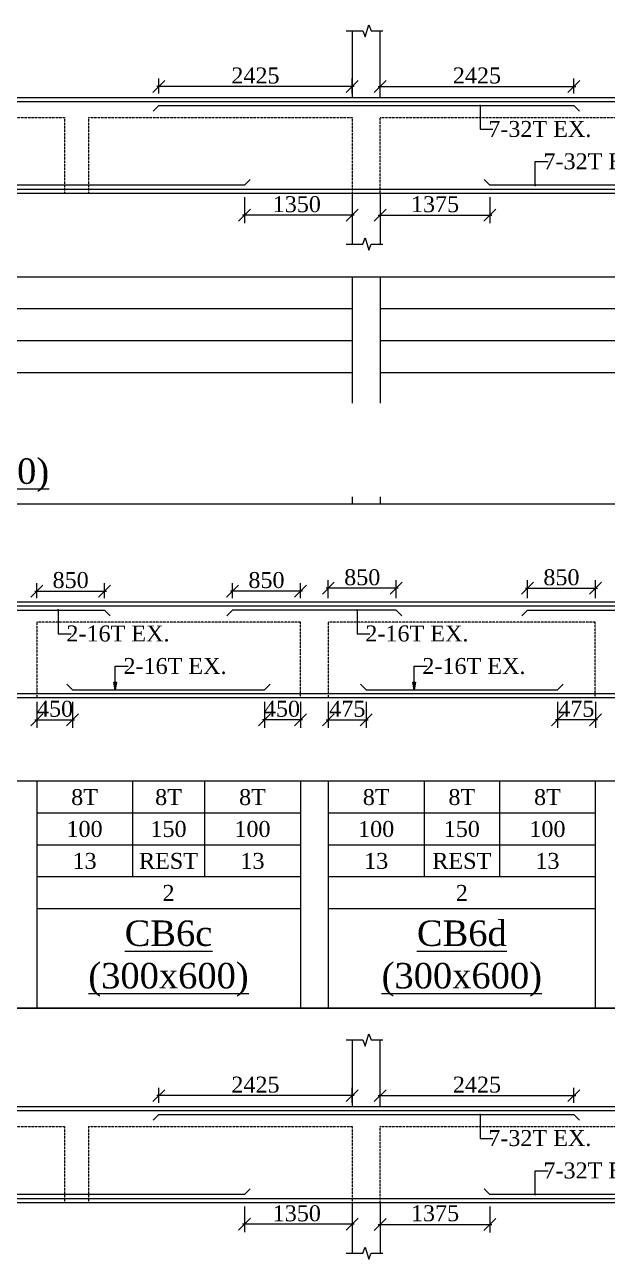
# Model space of a CAD drawing. Header units: inches. Extents: x 11017527 to 11245450, y -2821070 to -2693013.
# Drawn here: x 11196459 to 11203759, y -2753710 to -2738236 of the extents above; entities that cross this region are included whole.
import ezdxf
from ezdxf.enums import TextEntityAlignment as Align

# ---------------------------------------------------------------- set-up
doc = ezdxf.new("R2010")
doc.units = ezdxf.units.IN
doc.header["$LTSCALE"] = 0.5
doc.header["$MEASUREMENT"] = 0
doc.linetypes.add('HIDDEN', pattern=[9.525, 6.35, -3.175])
doc.layers.get('0').update_dxf_attribs({"lineweight": 0})
for name, color, linetype, lineweight in [('S-CUT OUT LINE', 9, 'Continuous', 9), ('S-DIM L.S.', 4, 'Continuous', 9), ('S-L.S.SECTION', 5, 'Continuous', 9), ('S-L.S.SLAB LINE', 8, 'HIDDEN', 5), ('S-L.S.STEEL', 6, 'Continuous', 15), ('S-SECTION MARK', 7, 'Continuous', 0), ('S-SHEET', 251, 'Continuous', 0), ('S-TEXT', 7, 'Continuous', 0), ('S-TEXT L.S. BEAM NO.', 30, 'Continuous', 5), ('S-TEXT. L.S.', 7, 'Continuous', 13)]:
    doc.layers.add(name, color=color, linetype=linetype, lineweight=lineweight)
doc.styles.add('135', font='arial.ttf', dxfattribs={"width": 0.8, "height": 135})
doc.styles.get("Standard").update_dxf_attribs({"font": 'times.ttf'})
doc.styles.add('TEXT', font='times.ttf')
doc.dimstyles.new('75', dxfattribs={"dimtxt": 135, "dimasz": 90, "dimexe": 0.1, "dimexo": 0.03, "dimgap": 0.09, "dimtad": 1, "dimdec": 0, "dimzin": 0, "dimdsep": 46, "dimtxsty": '135', "dimblk": 'ARCHTICK', "dimcen": 0.09, "dimclrd": 256, "dimclre": 256, "dimclrt": 256, "dimadec": 0, "dimazin": 0, "dimtfac": 1, "dimtdec": 0, "dimtofl": 0, "dimtmove": 1, "dimatfit": 3, "dimldrblk": 'DOTSMALL', "dimfxl": 1, "dimtolj": 1, "dimtzin": 0, "dimlwd": -1, "dimlwe": -1, "dimarcsym": 0})
doc.dimstyles.new('SETU_1', dxfattribs={"dimtxt": 200, "dimasz": 150, "dimexe": 100, "dimexo": 50, "dimgap": 35, "dimtad": 1, "dimdec": 0, "dimzin": 0, "dimdsep": 46, "dimtxsty": 'Standard', "dimblk": 'OBLIQUE', "dimcen": 150, "dimdle": 25, "dimclrd": 4, "dimclre": 7, "dimclrt": 256, "dimadec": 0, "dimazin": 0, "dimtfac": 1, "dimtdec": 0, "dimtofl": 0, "dimtmove": 1, "dimatfit": 3, "dimfxl": 1, "dimtolj": 1, "dimtzin": 0, "dimlwd": -1, "dimlwe": 5, "dimarcsym": 1})

# ---------------------------------------------------------------- blocks, each defined once
blk = doc.blocks.new('_Oblique')
at = {"color": 0, "linetype": 'ByBlock', "lineweight": -2}
blk.add_line((-0.5, -0.5), (0.5, 0.5), dxfattribs=at)
blk = doc.blocks.new('*D246')
at = {"layer": 'S-DIM L.S.', "color": 7, "transparency": 16777216}
blk.add_line((11200888, -2739011), (11203363, -2739011), dxfattribs=at)
at = {"layer": 'S-DIM L.S.', "color": 7, "lineweight": 5, "transparency": 16777216}
for p, q in [((11200913, -2739099), (11200913, -2738911)), ((11203338, -2739099), (11203338, -2738911))]:
    blk.add_line(p, q, dxfattribs=at)
at = {"layer": 'S-DIM L.S.', "color": 7, "transparency": 16777216, "xscale": 150, "yscale": 150, "zscale": 150, "rotation": 180}
blk.add_blockref('_Oblique', (11200913, -2739011), dxfattribs=at)
at = {"layer": 'S-DIM L.S.', "color": 7, "transparency": 16777216, "xscale": 150, "yscale": 150, "zscale": 150}
blk.add_blockref('_Oblique', (11203338, -2739011), dxfattribs=at)
at = {"layer": 'S-DIM L.S.', "transparency": 16777216, "insert": (11202125, -2738874), "char_height": 200, "attachment_point": 5, "style": 'TEXT'}
blk.add_mtext('\\A1;2425', dxfattribs=at)
blk = doc.blocks.new('*D247')
at = {"layer": 'S-DIM L.S.', "color": 7, "lineweight": 5, "transparency": 16777216}
for p, q in [((11200913, -2740399), (11200913, -2740724)), ((11202288, -2740399), (11202288, -2740724))]:
    blk.add_line(p, q, dxfattribs=at)
at = {"layer": 'S-DIM L.S.', "color": 7, "transparency": 16777216}
blk.add_line((11200888, -2740624), (11202313, -2740624), dxfattribs=at)
at = {"layer": 'S-DIM L.S.', "color": 7, "transparency": 16777216, "xscale": 150, "yscale": 150, "zscale": 150, "rotation": 180}
blk.add_blockref('_Oblique', (11200913, -2740624), dxfattribs=at)
at = {"layer": 'S-DIM L.S.', "color": 7, "transparency": 16777216, "xscale": 150, "yscale": 150, "zscale": 150}
blk.add_blockref('_Oblique', (11202288, -2740624), dxfattribs=at)
at = {"layer": 'S-DIM L.S.', "transparency": 16777216, "insert": (11201600, -2740487), "char_height": 200, "attachment_point": 5, "style": 'TEXT'}
blk.add_mtext('\\A1;1375', dxfattribs=at)
blk = doc.blocks.new('*D248')
at = {"layer": 'S-DIM L.S.', "color": 7, "transparency": 16777216}
blk.add_line((11200588, -2739011), (11198113, -2739011), dxfattribs=at)
at = {"layer": 'S-DIM L.S.', "color": 7, "lineweight": 5, "transparency": 16777216}
for p, q in [((11198138, -2739099), (11198138, -2738911)), ((11200563, -2739099), (11200563, -2738911))]:
    blk.add_line(p, q, dxfattribs=at)
at = {"layer": 'S-DIM L.S.', "color": 7, "transparency": 16777216, "xscale": 150, "yscale": 150, "zscale": 150, "rotation": 180}
blk.add_blockref('_Oblique', (11198138, -2739011), dxfattribs=at)
at = {"layer": 'S-DIM L.S.', "color": 7, "transparency": 16777216, "xscale": 150, "yscale": 150, "zscale": 150}
blk.add_blockref('_Oblique', (11200563, -2739011), dxfattribs=at)
at = {"layer": 'S-DIM L.S.', "transparency": 16777216, "insert": (11199350, -2738874), "char_height": 200, "attachment_point": 5, "style": 'TEXT'}
blk.add_mtext('\\A1;2425', dxfattribs=at)
blk = doc.blocks.new('*D249')
at = {"layer": 'S-DIM L.S.', "color": 7, "lineweight": 5, "transparency": 16777216}
for p, q in [((11199213, -2740399), (11199213, -2740724)), ((11200563, -2740399), (11200563, -2740724))]:
    blk.add_line(p, q, dxfattribs=at)
at = {"layer": 'S-DIM L.S.', "color": 7, "transparency": 16777216}
blk.add_line((11200588, -2740624), (11199188, -2740624), dxfattribs=at)
at = {"layer": 'S-DIM L.S.', "color": 7, "transparency": 16777216, "xscale": 150, "yscale": 150, "zscale": 150, "rotation": 180}
blk.add_blockref('_Oblique', (11199213, -2740624), dxfattribs=at)
at = {"layer": 'S-DIM L.S.', "color": 7, "transparency": 16777216, "xscale": 150, "yscale": 150, "zscale": 150}
blk.add_blockref('_Oblique', (11200563, -2740624), dxfattribs=at)
at = {"layer": 'S-DIM L.S.', "transparency": 16777216, "insert": (11199868, -2740487), "char_height": 200, "attachment_point": 5, "style": 'TEXT'}
blk.add_mtext('\\A1;1350', dxfattribs=at)
blk = doc.blocks.new('_ArchTick')
at = {"color": 0, "linetype": 'ByBlock', "const_width": 0.15}
blk.add_lwpolyline([(-0.5, -0.5), (0.5, 0.5)], dxfattribs=at)
blk = doc.blocks.new('*D293')
at = {"layer": 'S-DIM L.S.', "color": 7, "lineweight": 5, "transparency": 16777216}
for p, q in [((11203133, -2746723), (11203133, -2747048)), ((11203609, -2746723), (11203609, -2747048))]:
    blk.add_line(p, q, dxfattribs=at)
at = {"layer": 'S-DIM L.S.', "color": 7, "transparency": 16777216}
blk.add_line((11203634, -2746948), (11203108, -2746948), dxfattribs=at)
at = {"layer": 'S-DIM L.S.', "color": 7, "transparency": 16777216, "xscale": 150, "yscale": 150, "zscale": 150, "rotation": 180}
blk.add_blockref('_Oblique', (11203133, -2746948), dxfattribs=at)
at = {"layer": 'S-DIM L.S.', "color": 7, "transparency": 16777216, "xscale": 150, "yscale": 150, "zscale": 150}
blk.add_blockref('_Oblique', (11203609, -2746948), dxfattribs=at)
at = {"layer": 'S-DIM L.S.', "transparency": 16777216, "insert": (11203370, -2746811), "char_height": 200, "attachment_point": 5, "style": 'TEXT'}
blk.add_mtext('\\A1;475', dxfattribs=at)
blk = doc.blocks.new('*D294')
at = {"layer": 'S-DIM L.S.', "color": 7, "lineweight": 5, "transparency": 16777216}
for p, q in [((11202759, -2745423), (11202759, -2745200)), ((11203609, -2745423), (11203609, -2745200))]:
    blk.add_line(p, q, dxfattribs=at)
at = {"layer": 'S-DIM L.S.', "color": 7, "transparency": 16777216}
blk.add_line((11202734, -2745300), (11203634, -2745300), dxfattribs=at)
at = {"layer": 'S-DIM L.S.', "color": 7, "transparency": 16777216, "xscale": 150, "yscale": 150, "zscale": 150, "rotation": 180}
blk.add_blockref('_Oblique', (11202759, -2745300), dxfattribs=at)
at = {"layer": 'S-DIM L.S.', "color": 7, "transparency": 16777216, "xscale": 150, "yscale": 150, "zscale": 150}
blk.add_blockref('_Oblique', (11203609, -2745300), dxfattribs=at)
at = {"layer": 'S-DIM L.S.', "transparency": 16777216, "insert": (11203184, -2745163), "char_height": 200, "attachment_point": 5, "style": 'TEXT'}
blk.add_mtext('\\A1;850', dxfattribs=at)
blk = doc.blocks.new('*D295')
at = {"layer": 'S-DIM L.S.', "color": 7, "lineweight": 5, "transparency": 16777216}
for p, q in [((11199063, -2745423), (11199063, -2745235)), ((11199913, -2745423), (11199913, -2745235))]:
    blk.add_line(p, q, dxfattribs=at)
at = {"layer": 'S-DIM L.S.', "color": 7, "transparency": 16777216}
blk.add_line((11199938, -2745335), (11199038, -2745335), dxfattribs=at)
at = {"layer": 'S-DIM L.S.', "color": 7, "transparency": 16777216, "xscale": 150, "yscale": 150, "zscale": 150, "rotation": 180}
blk.add_blockref('_Oblique', (11199063, -2745335), dxfattribs=at)
at = {"layer": 'S-DIM L.S.', "color": 7, "transparency": 16777216, "xscale": 150, "yscale": 150, "zscale": 150}
blk.add_blockref('_Oblique', (11199913, -2745335), dxfattribs=at)
at = {"layer": 'S-DIM L.S.', "transparency": 16777216, "insert": (11199488, -2745198), "char_height": 200, "attachment_point": 5, "style": 'TEXT'}
blk.add_mtext('\\A1;850', dxfattribs=at)
blk = doc.blocks.new('*D296')
at = {"layer": 'S-DIM L.S.', "color": 7, "lineweight": 5, "transparency": 16777216}
for p, q in [((11199463, -2746723), (11199463, -2747048)), ((11199913, -2746723), (11199913, -2747048))]:
    blk.add_line(p, q, dxfattribs=at)
at = {"layer": 'S-DIM L.S.', "color": 7, "transparency": 16777216}
blk.add_line((11199938, -2746948), (11199438, -2746948), dxfattribs=at)
at = {"layer": 'S-DIM L.S.', "color": 7, "transparency": 16777216, "xscale": 150, "yscale": 150, "zscale": 150, "rotation": 180}
blk.add_blockref('_Oblique', (11199463, -2746948), dxfattribs=at)
at = {"layer": 'S-DIM L.S.', "color": 7, "transparency": 16777216, "xscale": 150, "yscale": 150, "zscale": 150}
blk.add_blockref('_Oblique', (11199913, -2746948), dxfattribs=at)
at = {"layer": 'S-DIM L.S.', "transparency": 16777216, "insert": (11199682, -2746811), "char_height": 200, "attachment_point": 5, "style": 'TEXT'}
blk.add_mtext('\\A1;450', dxfattribs=at)
blk = doc.blocks.new('*D299')
at = {"layer": 'S-DIM L.S.', "color": 7, "lineweight": 5, "transparency": 16777216}
for p, q in [((11200263, -2746723), (11200263, -2747048)), ((11200738, -2746723), (11200738, -2747048))]:
    blk.add_line(p, q, dxfattribs=at)
at = {"layer": 'S-DIM L.S.', "color": 7, "transparency": 16777216}
blk.add_line((11200238, -2746948), (11200763, -2746948), dxfattribs=at)
at = {"layer": 'S-DIM L.S.', "color": 7, "transparency": 16777216, "xscale": 150, "yscale": 150, "zscale": 150, "rotation": 180}
blk.add_blockref('_Oblique', (11200263, -2746948), dxfattribs=at)
at = {"layer": 'S-DIM L.S.', "color": 7, "transparency": 16777216, "xscale": 150, "yscale": 150, "zscale": 150}
blk.add_blockref('_Oblique', (11200738, -2746948), dxfattribs=at)
at = {"layer": 'S-DIM L.S.', "transparency": 16777216, "insert": (11200501, -2746811), "char_height": 200, "attachment_point": 5, "style": 'TEXT'}
blk.add_mtext('\\A1;475', dxfattribs=at)
blk = doc.blocks.new('*D300')
at = {"layer": 'S-DIM L.S.', "color": 7, "lineweight": 5, "transparency": 16777216}
for p, q in [((11200263, -2745423), (11200263, -2745200)), ((11201113, -2745423), (11201113, -2745200))]:
    blk.add_line(p, q, dxfattribs=at)
at = {"layer": 'S-DIM L.S.', "color": 7, "transparency": 16777216}
blk.add_line((11201138, -2745300), (11200238, -2745300), dxfattribs=at)
at = {"layer": 'S-DIM L.S.', "color": 7, "transparency": 16777216, "xscale": 150, "yscale": 150, "zscale": 150}
for p, rotation in [((11200263, -2745300), 179.9999993160394), ((11201113, -2745300), 359.9999993160394)]:
    blk.add_blockref('_Oblique', p, dxfattribs=dict(at, rotation=rotation))
at = {"layer": 'S-DIM L.S.', "transparency": 16777216, "insert": (11200688, -2745163), "char_height": 200, "attachment_point": 5, "rotation": 360, "style": 'TEXT'}
blk.add_mtext('\\A1;850', dxfattribs=at)
blk = doc.blocks.new('*D301')
at = {"layer": 'S-DIM L.S.', "color": 7, "lineweight": 5, "transparency": 16777216}
for p, q in [((11196609, -2745423), (11196609, -2745235)), ((11197459, -2745423), (11197459, -2745235))]:
    blk.add_line(p, q, dxfattribs=at)
at = {"layer": 'S-DIM L.S.', "color": 7, "transparency": 16777216}
blk.add_line((11196584, -2745335), (11197484, -2745335), dxfattribs=at)
at = {"layer": 'S-DIM L.S.', "color": 7, "transparency": 16777216, "xscale": 150, "yscale": 150, "zscale": 150, "rotation": 180}
blk.add_blockref('_Oblique', (11196609, -2745335), dxfattribs=at)
at = {"layer": 'S-DIM L.S.', "color": 7, "transparency": 16777216, "xscale": 150, "yscale": 150, "zscale": 150}
blk.add_blockref('_Oblique', (11197459, -2745335), dxfattribs=at)
at = {"layer": 'S-DIM L.S.', "transparency": 16777216, "insert": (11197034, -2745198), "char_height": 200, "attachment_point": 5, "style": 'TEXT'}
blk.add_mtext('\\A1;850', dxfattribs=at)
blk = doc.blocks.new('*D302')
at = {"layer": 'S-DIM L.S.', "color": 7, "lineweight": 5, "transparency": 16777216}
for p, q in [((11196609, -2746723), (11196609, -2747048)), ((11197059, -2746723), (11197059, -2747048))]:
    blk.add_line(p, q, dxfattribs=at)
at = {"layer": 'S-DIM L.S.', "color": 7, "transparency": 16777216}
blk.add_line((11196584, -2746948), (11197084, -2746948), dxfattribs=at)
at = {"layer": 'S-DIM L.S.', "color": 7, "transparency": 16777216, "xscale": 150, "yscale": 150, "zscale": 150, "rotation": 180}
blk.add_blockref('_Oblique', (11196609, -2746948), dxfattribs=at)
at = {"layer": 'S-DIM L.S.', "color": 7, "transparency": 16777216, "xscale": 150, "yscale": 150, "zscale": 150}
blk.add_blockref('_Oblique', (11197059, -2746948), dxfattribs=at)
at = {"layer": 'S-DIM L.S.', "transparency": 16777216, "insert": (11196839, -2746811), "char_height": 200, "attachment_point": 5, "style": 'TEXT'}
blk.add_mtext('\\A1;450', dxfattribs=at)
blk = doc.blocks.new('*D281')
at = {"layer": 'S-DIM L.S.', "color": 7, "lineweight": 5, "transparency": 16777216}
for p, q in [((11200913, -2751747), (11200913, -2751559)), ((11203338, -2751747), (11203338, -2751559))]:
    blk.add_line(p, q, dxfattribs=at)
at = {"layer": 'S-DIM L.S.', "color": 7, "transparency": 16777216}
blk.add_line((11200888, -2751659), (11203363, -2751659), dxfattribs=at)
at = {"layer": 'S-DIM L.S.', "color": 7, "transparency": 16777216, "xscale": 150, "yscale": 150, "zscale": 150, "rotation": 180}
blk.add_blockref('_Oblique', (11200913, -2751659), dxfattribs=at)
at = {"layer": 'S-DIM L.S.', "color": 7, "transparency": 16777216, "xscale": 150, "yscale": 150, "zscale": 150}
blk.add_blockref('_Oblique', (11203338, -2751659), dxfattribs=at)
at = {"layer": 'S-DIM L.S.', "transparency": 16777216, "insert": (11202125, -2751522), "char_height": 200, "attachment_point": 5, "style": 'TEXT'}
blk.add_mtext('\\A1;2425', dxfattribs=at)
blk = doc.blocks.new('*D282')
at = {"layer": 'S-DIM L.S.', "color": 7, "lineweight": 5, "transparency": 16777216}
for p, q in [((11200913, -2753047), (11200913, -2753372)), ((11202288, -2753047), (11202288, -2753372))]:
    blk.add_line(p, q, dxfattribs=at)
at = {"layer": 'S-DIM L.S.', "color": 7, "transparency": 16777216}
blk.add_line((11200888, -2753272), (11202313, -2753272), dxfattribs=at)
at = {"layer": 'S-DIM L.S.', "color": 7, "transparency": 16777216, "xscale": 150, "yscale": 150, "zscale": 150, "rotation": 180}
blk.add_blockref('_Oblique', (11200913, -2753272), dxfattribs=at)
at = {"layer": 'S-DIM L.S.', "color": 7, "transparency": 16777216, "xscale": 150, "yscale": 150, "zscale": 150}
blk.add_blockref('_Oblique', (11202288, -2753272), dxfattribs=at)
at = {"layer": 'S-DIM L.S.', "transparency": 16777216, "insert": (11201600, -2753134), "char_height": 200, "attachment_point": 5, "style": 'TEXT'}
blk.add_mtext('\\A1;1375', dxfattribs=at)
blk = doc.blocks.new('*D283')
at = {"layer": 'S-DIM L.S.', "color": 7, "lineweight": 5, "transparency": 16777216}
for p, q in [((11198138, -2751747), (11198138, -2751559)), ((11200563, -2751747), (11200563, -2751559))]:
    blk.add_line(p, q, dxfattribs=at)
at = {"layer": 'S-DIM L.S.', "color": 7, "transparency": 16777216}
blk.add_line((11200588, -2751659), (11198113, -2751659), dxfattribs=at)
at = {"layer": 'S-DIM L.S.', "color": 7, "transparency": 16777216, "xscale": 150, "yscale": 150, "zscale": 150, "rotation": 180}
blk.add_blockref('_Oblique', (11198138, -2751659), dxfattribs=at)
at = {"layer": 'S-DIM L.S.', "color": 7, "transparency": 16777216, "xscale": 150, "yscale": 150, "zscale": 150}
blk.add_blockref('_Oblique', (11200563, -2751659), dxfattribs=at)
at = {"layer": 'S-DIM L.S.', "transparency": 16777216, "insert": (11199350, -2751522), "char_height": 200, "attachment_point": 5, "style": 'TEXT'}
blk.add_mtext('\\A1;2425', dxfattribs=at)
blk = doc.blocks.new('*D284')
at = {"layer": 'S-DIM L.S.', "color": 7, "lineweight": 5, "transparency": 16777216}
for p, q in [((11199213, -2753047), (11199213, -2753371)), ((11200563, -2753047), (11200563, -2753371))]:
    blk.add_line(p, q, dxfattribs=at)
at = {"layer": 'S-DIM L.S.', "color": 7, "transparency": 16777216}
blk.add_line((11200588, -2753271), (11199188, -2753271), dxfattribs=at)
at = {"layer": 'S-DIM L.S.', "color": 7, "transparency": 16777216, "xscale": 150, "yscale": 150, "zscale": 150, "rotation": 180}
blk.add_blockref('_Oblique', (11199213, -2753271), dxfattribs=at)
at = {"layer": 'S-DIM L.S.', "color": 7, "transparency": 16777216, "xscale": 150, "yscale": 150, "zscale": 150}
blk.add_blockref('_Oblique', (11200563, -2753271), dxfattribs=at)
at = {"layer": 'S-DIM L.S.', "transparency": 16777216, "insert": (11199868, -2753135), "char_height": 200, "attachment_point": 5, "style": 'TEXT'}
blk.add_mtext('\\A1;1350', dxfattribs=at)

msp = doc.modelspace()

# ---------------------------------------------------------------- linework, layer by layer
at = {"layer": 'S-CUT OUT LINE'}
for points, elevation in [([(11200487.535, -2738312.869), (11200695.193, -2738312.869), (11200723.163, -2738389.717), (11200769.84, -2738236.021), (11200797.811, -2738312.869), (11200945.054, -2738312.869)], -0.028), ([(11200487.535, -2740985.638), (11200695.193, -2740985.638), (11200723.163, -2740908.79), (11200769.84, -2741062.486), (11200797.811, -2740985.638), (11200945.054, -2740985.638)], -0.028), ([(11200487.535, -2750960.389), (11200695.193, -2750960.389), (11200723.163, -2751037.237), (11200769.84, -2750883.541), (11200797.811, -2750960.389), (11200945.054, -2750960.389)], -0.025), ([(11200487.535, -2753633.158), (11200695.193, -2753633.158), (11200723.163, -2753556.311), (11200769.84, -2753710.006), (11200797.811, -2753633.158), (11200945.054, -2753633.158)], -0.025)]:
    msp.add_lwpolyline(points, dxfattribs=dict(at, elevation=elevation))
at = {"layer": 'S-L.S.SECTION', "color": 1}
for p, q in [((11200562.535, -2738312.869, -0.005), (11200562.535, -2739149.254, -0.005)), ((11200912.535, -2739149.254, -0.033), (11200912.535, -2738312.869, -0.033)), ((11200562.535, -2740349.254, -0.005), (11200562.535, -2740985.638, -0.005)), ((11200912.535, -2740349.254, -0.033), (11200912.535, -2740985.638, -0.033)), ((11200562.535, -2750960.389, -0.002), (11200562.535, -2751796.774, -0.002)), ((11200912.535, -2751796.774, -0.03), (11200912.535, -2750960.389, -0.03)), ((11200562.535, -2752996.774, -0.002), (11200562.535, -2753633.158, -0.002)), ((11200912.535, -2752996.774, -0.03), (11200912.535, -2753633.158, -0.03))]:
    msp.add_line(p, q, dxfattribs=at)
at = {"layer": 'S-L.S.SECTION', "color": 5}
for p, q in [((11190008.535, -2739149.249, -0.016), (11211508.535, -2739149.249, -0.017)), ((11190008.535, -2740349.249, -0.016), (11211508.535, -2740349.249, -0.017)), ((11210208.535, -2745473.009, -0.033), (11190008.535, -2745473.009, -0.017)), ((11209908.53, -2746673.009, -0.033), (11190308.535, -2746673.009, -0.017)), ((11190008.535, -2751796.769, -0.013), (11211508.535, -2751796.769, -0.014)), ((11190008.535, -2752996.769, -0.013), (11211508.535, -2752996.769, -0.014))]:
    msp.add_line(p, q, dxfattribs=at)
at = {"layer": 'S-L.S.SLAB LINE', "linetype": 'HIDDEN', "ltscale": 0.8}
for p, q in [((11194248.225, -2739399.253, -0.024), (11196958.536, -2739399.254, -0.021)), ((11196958.536, -2739399.254), (11196958.536, -2740349.249)), ((11197258.536, -2739399.255, -0.021), (11200562.535, -2739399.257, -0.016)), ((11197258.536, -2739399.255), (11197258.536, -2740349.249)), ((11200562.535, -2739399.257, -0.022), (11200562.535, -2740349.254, -0.022)), ((11200912.535, -2739399.257, -0.016), (11204258.534, -2739399.259, -0.012)), ((11200912.535, -2740349.254, -0.033), (11200912.535, -2739399.257, -0.033)), ((11199912.535, -2745723.01, -0.03), (11196608.536, -2745723.011, -0.019)), ((11196608.536, -2745723.011, -0.005), (11196608.536, -2746672.961, -0.005)), ((11199912.535, -2746673.009, -0.005), (11199912.535, -2745723.01, -0.005)), ((11203608.534, -2745723.01, -0.041), (11200262.535, -2745723.01, -0.031)), ((11200262.535, -2745723.01, -0.002), (11200262.535, -2746672.961, -0.002)), ((11203608.534, -2746673.009, 0), (11203608.534, -2745723.01, 0)), ((11194248.225, -2752046.773, -0.022), (11196958.536, -2752046.774, -0.018)), ((11196958.536, -2752046.774, 0.003), (11196958.536, -2752996.769, 0.003)), ((11197258.536, -2752046.775, -0.018), (11200562.535, -2752046.777, -0.013)), ((11197258.536, -2752046.775, 0.003), (11197258.536, -2752996.769, 0.003)), ((11200562.535, -2752046.777, -0.019), (11200562.535, -2752996.774, -0.019)), ((11200912.535, -2752046.777, -0.013), (11204258.534, -2752046.779, -0.009)), ((11200912.535, -2752996.774, -0.03), (11200912.535, -2752046.777, -0.03))]:
    msp.add_line(p, q, dxfattribs=at)
at = {"layer": 'S-L.S.STEEL', "color": 1}
for p, q in [((11190108.535, -2739199.249, -0.016), (11211408.535, -2739199.249, -0.017)), ((11190058.535, -2740299.249, -0.016), (11211458.535, -2740299.249, -0.017)), ((11210108.535, -2745523.009, -0.033), (11190108.535, -2745523.009, -0.017)), ((11210158.535, -2746623.009, -0.033), (11190058.535, -2746623.009, -0.017)), ((11190108.535, -2751846.769, -0.013), (11211408.535, -2751846.769, -0.014)), ((11190058.535, -2752946.769, -0.013), (11211458.535, -2752946.769, -0.014))]:
    msp.add_line(p, q, dxfattribs=at)
at = {"layer": 'S-L.S.STEEL'}
for p, q in [((11198137.424, -2739249.254, 0.014), (11198066.522, -2739320.156, 0.014)), ((11198137.424, -2739249.254, 0.05), (11203337.535, -2739249.254, -0.033)), ((11203337.535, -2739249.254, 0.045), (11203408.548, -2739320.267, 0.045)), ((11199212.552, -2740249.256, -0.021), (11192308.539, -2740249.278, -0.019)), ((11199212.552, -2740249.256, 0.008), (11199283.67, -2740178.138, 0.008)), ((11202287.535, -2740249.254, -0.011), (11202216.53, -2740178.25, -0.011)), ((11209183.531, -2740249.258, -0.031), (11202287.535, -2740249.254, -0.033)), ((11195608.536, -2745573.009, -0.007), (11197458.452, -2745572.974, -0.043)), ((11197458.452, -2745572.974, -0.002), (11197529.544, -2745644.066, -0.002)), ((11199062.535, -2745573.057, -0.005), (11198991.526, -2745644.066, -0.005)), ((11201112.535, -2745573.057, -0.007), (11199062.535, -2745573.057, -0.055)), ((11201112.535, -2745573.057, 0.004), (11201183.543, -2745644.066, 0.004)), ((11202758.534, -2745573.057, -0.002), (11202687.525, -2745644.066, -0.002)), ((11202758.534, -2745573.057, 0.016), (11204583.534, -2745573.057, -0.043)), ((11197058.517, -2746572.959, 0.022), (11196987.511, -2746501.953, 0.022)), ((11197058.517, -2746572.959, -0.005), (11199462.531, -2746572.98, -0.003)), ((11199462.531, -2746572.98, 0.019), (11199533.559, -2746501.953, 0.019)), ((11200737.502, -2746572.992, 0.018), (11200666.561, -2746502.051, 0.018)), ((11200737.502, -2746572.992, -0.004), (11203133.534, -2746573.025, 0)), ((11203133.534, -2746573.025, 0.012), (11203204.508, -2746502.051, 0.012)), ((11198137.424, -2751896.774, 0.017), (11198066.522, -2751967.676, 0.017)), ((11198137.424, -2751896.774, 0.053), (11203337.535, -2751896.774, -0.03)), ((11203337.535, -2751896.774, 0.048), (11203408.548, -2751967.787, 0.048)), ((11199212.552, -2752896.777, -0.018), (11192308.539, -2752896.798, -0.016)), ((11199212.552, -2752896.777, 0.011), (11199283.67, -2752825.658, 0.011)), ((11202287.535, -2752896.774, -0.008), (11202216.53, -2752825.77, -0.008)), ((11209183.531, -2752896.778, -0.028), (11202287.535, -2752896.774, -0.03))]:
    msp.add_line(p, q, dxfattribs=at)
at = {"layer": 'S-SHEET'}
for p, q in [((11190008.535, -2741394.249), (11211508.535, -2741394.249)), ((11200562.535, -2741394.254), (11200562.535, -2744240.041)), ((11200912.535, -2741394.254, -0.033), (11200912.535, -2744240.041, -0.033)), ((11190958.535, -2741794.249, 0.018), (11200562.535, -2741794.254, 0.012)), ((11200912.535, -2741794.254, -0.017), (11210558.535, -2741794.258, -0.021)), ((11190958.535, -2742194.249, 0.018), (11200562.535, -2742194.254, 0.012)), ((11200912.535, -2742194.254, -0.017), (11210558.535, -2742194.258, -0.021)), ((11190958.535, -2742594.249, 0.018), (11200562.535, -2742594.254, 0.012)), ((11200912.535, -2742594.254, -0.017), (11210558.535, -2742594.258, -0.021)), ((11190958.535, -2742994.249, 0.018), (11200562.535, -2742994.254, 0.012)), ((11200912.535, -2742994.254, -0.017), (11210558.535, -2742994.258, -0.021)), ((11187769.912, -2744240.037), (11245449.902, -2744240.037)), ((11190008.535, -2744240.037), (11211508.535, -2744240.037)), ((11210208.535, -2747718.009, -0.017), (11190008.535, -2747718.009)), ((11196608.536, -2747717.961, -0.005), (11196608.536, -2750563.749, -0.005)), ((11197808.536, -2747718.009, -0.017), (11197808.536, -2748918.009, -0.017)), ((11198712.535, -2747718.009, -0.017), (11198712.535, -2748918.009, -0.017)), ((11199912.535, -2747718.009, -0.005), (11199912.535, -2750563.797, -0.005)), ((11199912.535, -2747718.009, 0.007), (11199912.535, -2750563.797, 0.007)), ((11200262.535, -2747717.961, -0.002), (11200262.535, -2750563.749, -0.002)), ((11201462.535, -2747717.961, -0.019), (11201462.535, -2748917.961, -0.019)), ((11202408.534, -2747717.961, -0.019), (11202408.534, -2748917.961, -0.019)), ((11203608.534, -2747718.009, 0), (11203608.534, -2750563.797, 0)), ((11203608.534, -2747718.009, 0.012), (11203608.534, -2750563.797, 0.012)), ((11199912.535, -2748117.987, 0.009), (11196608.536, -2748117.961, 0.005)), ((11203608.534, -2748118.028, 0.014), (11200262.535, -2748117.99, 0.009)), ((11199912.535, -2748517.987, 0.009), (11196608.536, -2748517.961, 0.005)), ((11203608.534, -2748518.028, 0.014), (11200262.535, -2748517.99, 0.009)), ((11199912.535, -2748917.987, 0.009), (11196608.536, -2748917.961, 0.005)), ((11203608.534, -2748918.028, 0.014), (11200262.535, -2748917.99, 0.009)), ((11199912.535, -2749317.987, 0.009), (11196608.536, -2749317.961, 0.005)), ((11203608.534, -2749318.028, 0.014), (11200262.535, -2749317.99, 0.009)), ((11187769.912, -2750563.797, 0.001), (11245449.902, -2750563.797, 0.001)), ((11210208.535, -2750563.797, -0.017), (11190008.535, -2750563.797))]:
    msp.add_line(p, q, dxfattribs=at)

# ---------------------------------------------------------------- texts
at = {"layer": 'S-TEXT', "char_height": 200, "attachment_point": 5, "style": 'TEXT'}
for s, insert, width in [('8T', (11197208.536, -2747918.009, -0.009), 1200), ('8T', (11198260.535, -2747917.994, -0.004), 903.99908), ('8T', (11199312.535, -2747918.009, -0.001), 1200), ('8T', (11200862.535, -2747917.961, -0.01), 1200), ('8T', (11201935.534, -2747917.946, -0.011), 945.99907), ('8T', (11203008.534, -2747918.009, 0.005), 1200), ('\\pt2025;100', (11197208.536, -2748318.009, -0.016), 1200), ('\\pxt9.000002;150', (11198260.535, -2748317.979, 0), 903.99908), ('\\pt2025;100', (11199312.535, -2748318.009, -0.008), 1200), ('\\pt2025;100', (11200862.535, -2748317.961, -0.018), 1200), ('\\pxt9.000002;150', (11201935.534, -2748317.931, -0.008), 945.99907), ('\\pt2025;100', (11203008.534, -2748318.009, -0.003), 1200), ('13', (11197208.536, -2748718.009, -0.017), 1200), ('REST', (11198260.535, -2748717.979, 0), 903.99908), ('13', (11199312.535, -2748718.009, -0.008), 1200), ('13', (11200862.535, -2748717.961, -0.018), 1200), ('REST', (11201935.534, -2748717.931, -0.008), 945.99907), ('13', (11203008.534, -2748718.009, -0.003), 1200), ('2', (11198260.535, -2749117.983, 0), 3303.99908), ('2', (11201935.534, -2749117.946, 0), 3345.99907)]:
    msp.add_mtext(s, dxfattribs=dict(at, insert=insert, width=width))
at = {"layer": 'S-TEXT L.S. BEAM NO.', "linetype": 'ByBlock', "char_height": 319.2745, "attachment_point": 5, "style": 'TEXT'}
for s, insert, width in [('{\\LCB6c\\P(300x600)}', (11198260.535, -2749940.877, 0.001), 3303.99908), ('{\\LCB6d\\P(300x600)}', (11201935.534, -2749940.84, 0.002), 3345.99907)]:
    msp.add_mtext(s, dxfattribs=dict(at, insert=insert, width=width))
at = {"layer": 'S-TEXT. L.S.', "style": 'TEXT'}
for s, p in [('7-32T EX.', (11202913.117, -2739642.775, -0.078)), ('7-32T EX.', (11203604.657, -2740048.497, -0.073)), ('2-16T EX.', (11197627.254, -2745966.428, -0.044)), ('2-16T EX.', (11201372.723, -2745966.428, -0.044)), ('2-16T EX.', (11198341.945, -2746373.512, -0.04)), ('2-16T EX.', (11202087.415, -2746373.512, -0.04)), ('7-32T EX.', (11202913.117, -2752290.295, -0.075)), ('7-32T EX.', (11203604.657, -2752696.017, -0.071))]:
    msp.add_text(s, height=200, dxfattribs=at).set_placement(p, align=Align.CENTER)

# ---------------------------------------------------------------- dimensions: what is measured, and where the dimension line sits
at = {"layer": 'S-DIM L.S.'}
for base, p1, p2, picture, middle in [((11198137.53, -2739010.995, 0.034), (11200562.535, -2739149.147, 0.018), (11198137.53, -2739149.147, 0.014), '*D248', (11199350.033, -2738874.265, 0.034)), ((11199062.535, -2745334.906, -0.007), (11199912.535, -2745473.057, -0.007), (11199062.535, -2745473.057, -0.005), '*D295', (11199487.535, -2745198.175, -0.007)), ((11198137.53, -2751658.515, 0.037), (11200562.535, -2751796.667, 0.021), (11198137.53, -2751796.667, 0.017), '*D283', (11199350.033, -2751521.785, 0.037))]:
    dim = msp.add_linear_dim(base=base, p1=p1, p2=p2, angle=180, dimstyle='SETU_1', override={"dimtxsty": 'TEXT', "dimblk": 'Oblique', "dimclrd": 7, "dimarcsym": 1}, dxfattribs=at)
    dim.commit()
    dim.dimension.update_dxf_attribs({"geometry": picture, "text_midpoint": middle})
for base, p1, p2, picture, middle in [((11203337.539, -2739011.107, -0.031), (11200912.535, -2739149.258, -0.031), (11203337.539, -2739149.258, 0.045), '*D246', (11202125.037, -2738874.376, -0.031)), ((11197458.536, -2745334.906, -0.004), (11196608.536, -2745473.057, -0.004), (11197458.536, -2745473.057, -0.002), '*D301', (11197033.536, -2745198.175, -0.004)), ((11203337.539, -2751658.627, -0.028), (11200912.535, -2751796.778, -0.028), (11203337.539, -2751796.778, 0.048), '*D281', (11202125.037, -2751521.896, -0.028))]:
    dim = msp.add_linear_dim(base=base, p1=p1, p2=p2, dimstyle='SETU_1', override={"dimtxsty": 'TEXT', "dimblk": 'Oblique', "dimclrd": 7, "dimarcsym": 1}, dxfattribs=at)
    dim.commit()
    dim.dimension.update_dxf_attribs({"geometry": picture, "text_midpoint": middle})
for base, p1, p2, picture, middle in [((11199212.662, -2740623.884, 0.034), (11200562.535, -2740349.147, 0.018), (11199212.662, -2740349.147, 0.008), '*D249', (11199867.595, -2740623.884, 0.034)), ((11199462.55, -2746947.698, -0.002), (11199912.535, -2746672.961, -0.002), (11199462.55, -2746672.961, 0.019), '*D296', (11199682.047, -2746947.698, -0.002)), ((11203133.499, -2746947.796, 0.001), (11203608.534, -2746673.057, 0.001), (11203133.499, -2746673.059, 0.012), '*D293', (11203369.955, -2746947.796, 0.001)), ((11199212.662, -2753271.404, 0.037), (11200562.535, -2752996.667, 0.021), (11199212.662, -2752996.667, 0.011), '*D284', (11199867.595, -2753271.404, 0.037))]:
    dim = msp.add_linear_dim(base=base, p1=p1, p2=p2, angle=180, dimstyle='SETU_1', override={"dimtxsty": 'TEXT', "dimblk": 'Oblique', "dimclrd": 7, "dimarcsym": 1}, dxfattribs=at)
    dim.commit()
    dim.dimension.update_dxf_attribs({"geometry": picture, "text_midpoint": middle, "dimtype": 160})
for base, p1, p2, picture, middle in [((11202287.539, -2740623.995, -0.031), (11200912.535, -2740349.258, -0.031), (11202287.539, -2740349.258, -0.011), '*D247', (11201600.037, -2740623.995, -0.031)), ((11197058.52, -2746947.698, 0.001), (11196608.536, -2746672.961, 0.001), (11197058.52, -2746672.961, 0.022), '*D302', (11196839.023, -2746947.698, 0.001)), ((11200737.569, -2746947.796, 0.008), (11200262.535, -2746673.057, 0.008), (11200737.569, -2746673.059, 0.018), '*D299', (11200501.113, -2746947.796, 0.008)), ((11202287.539, -2753271.515, -0.028), (11200912.535, -2752996.778, -0.028), (11202287.539, -2752996.778, -0.008), '*D282', (11201600.037, -2753271.515, -0.028))]:
    dim = msp.add_linear_dim(base=base, p1=p1, p2=p2, dimstyle='SETU_1', override={"dimtxsty": 'TEXT', "dimblk": 'Oblique', "dimclrd": 7, "dimarcsym": 1}, dxfattribs=at)
    dim.commit()
    dim.dimension.update_dxf_attribs({"geometry": picture, "text_midpoint": middle, "dimtype": 160})
for p1, p2, distance, picture, middle in [((11201112.535, -2745473.009, 0.007), (11200262.535, -2745473.009, -0.009), -173.104, '*D300', (11200687.535, -2745163.175, 0.007)), ((11202758.534, -2745473.009, 0), (11203608.534, -2745473.009, -0.016), 173.104, '*D294', (11203183.534, -2745163.175, 0))]:
    dim = msp.add_aligned_dim(p1=p1, p2=p2, distance=distance, dimstyle='SETU_1', override={"dimtxsty": 'TEXT', "dimblk": 'Oblique', "dimclrd": 7}, dxfattribs=at)
    dim.commit()
    dim.dimension.update_dxf_attribs({"geometry": picture, "text_midpoint": middle})

# ---------------------------------------------------------------- leaders
at = {"layer": 'S-SECTION MARK'}
for points, override in [([(11202163.773, -2739249.386, -0.048), (11202163.773, -2739546.661, -0.048), (11202325.273, -2739546.661, -0.048)], {"dimasz": 100, "dimclrd": 7}), ([(11202855.313, -2740249.356, -0.076), (11202855.313, -2739952.08, -0.076), (11203016.814, -2739952.08, -0.076)], {"dimasz": 100, "dimclrd": 7}), ([(11196877.91, -2745573.039, -0.015), (11196877.91, -2745870.315, -0.015), (11197039.41, -2745870.315, -0.015)], {"dimasz": 100, "dimclrd": 7}), ([(11200623.379, -2745573.039, -0.015), (11200623.379, -2745870.315, -0.015), (11200784.88, -2745870.315, -0.015)], {"dimasz": 100, "dimclrd": 7}), ([(11197592.601, -2746574.372, -0.043), (11197592.601, -2746277.096, -0.043), (11197754.102, -2746277.096, -0.043)], {"dimasz": 100, "dimclrd": 7, "dimldrblk": 'ClosedBlank'}), ([(11201338.071, -2746574.372, -0.043), (11201338.071, -2746277.096, -0.043), (11201499.571, -2746277.096, -0.043)], {"dimasz": 100, "dimclrd": 7, "dimldrblk": 'ClosedBlank'}), ([(11202163.773, -2751896.906, -0.045), (11202163.773, -2752194.181, -0.045), (11202325.273, -2752194.181, -0.045)], {"dimasz": 100, "dimclrd": 7}), ([(11202855.313, -2752896.876, -0.073), (11202855.313, -2752599.6, -0.073), (11203016.814, -2752599.6, -0.073)], {"dimasz": 100, "dimclrd": 7})]:
    msp.add_leader(points, dimstyle='75', override=override, dxfattribs=at)

# ---------------------------------------------------------------- next in the draw order: texts
at = {"layer": 'S-TEXT L.S. BEAM NO.', "color": 6, "linetype": 'ByBlock', "insert": (11195760.535, -2743617.128, 0.021), "char_height": 319.2745, "width": 9604, "attachment_point": 5, "style": 'TEXT', "bg_fill": 2}
msp.add_mtext('{\\LCB5a\\P(600x600)}', dxfattribs=at)

# ---------------------------------------------------------------- next in the draw order: texts
at = {"layer": 'S-TEXT L.S. BEAM NO.', "color": 6, "linetype": 'ByBlock', "insert": (11205735.535, -2743617.128, 0.021), "char_height": 319.2745, "width": 9646, "attachment_point": 5, "style": 'TEXT', "bg_fill": 2}
msp.add_mtext('{\\LCB5b\\P(600x600)}', dxfattribs=at)

doc.saveas('drawing.dxf')
